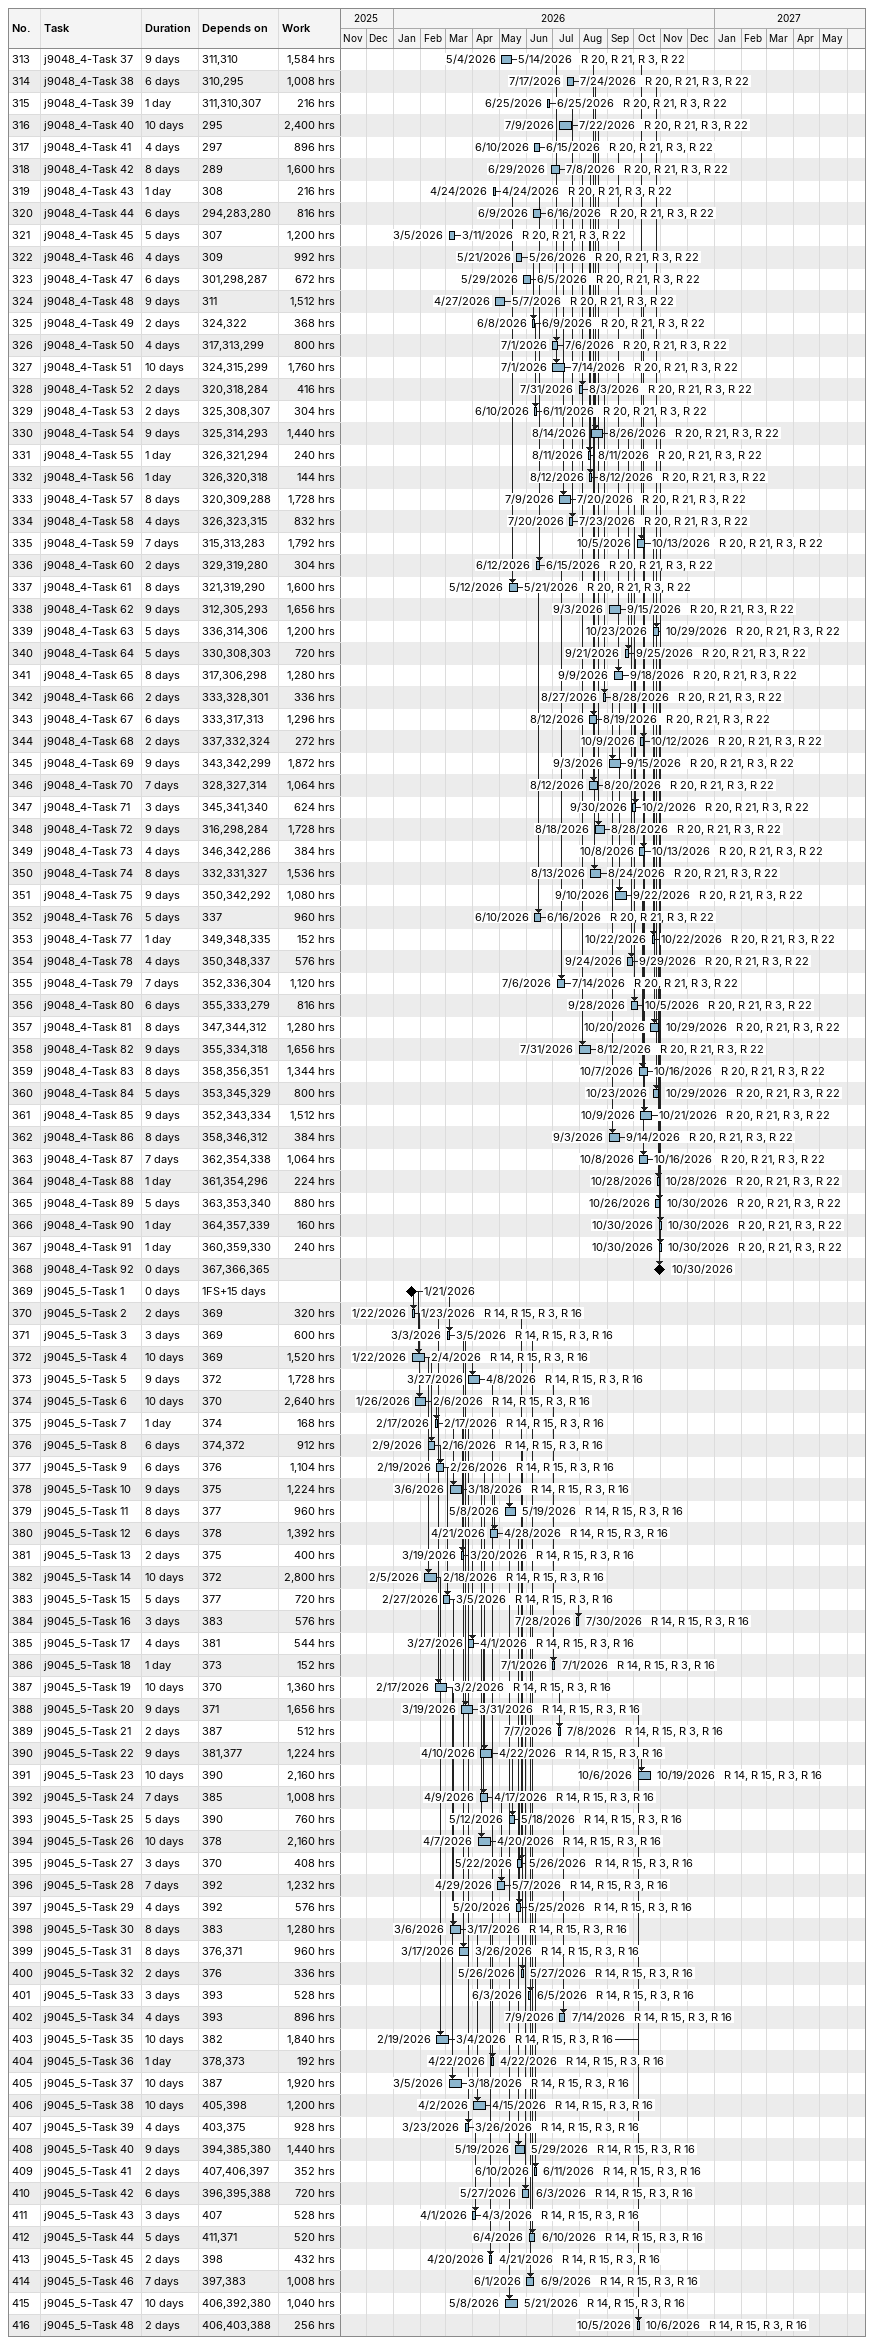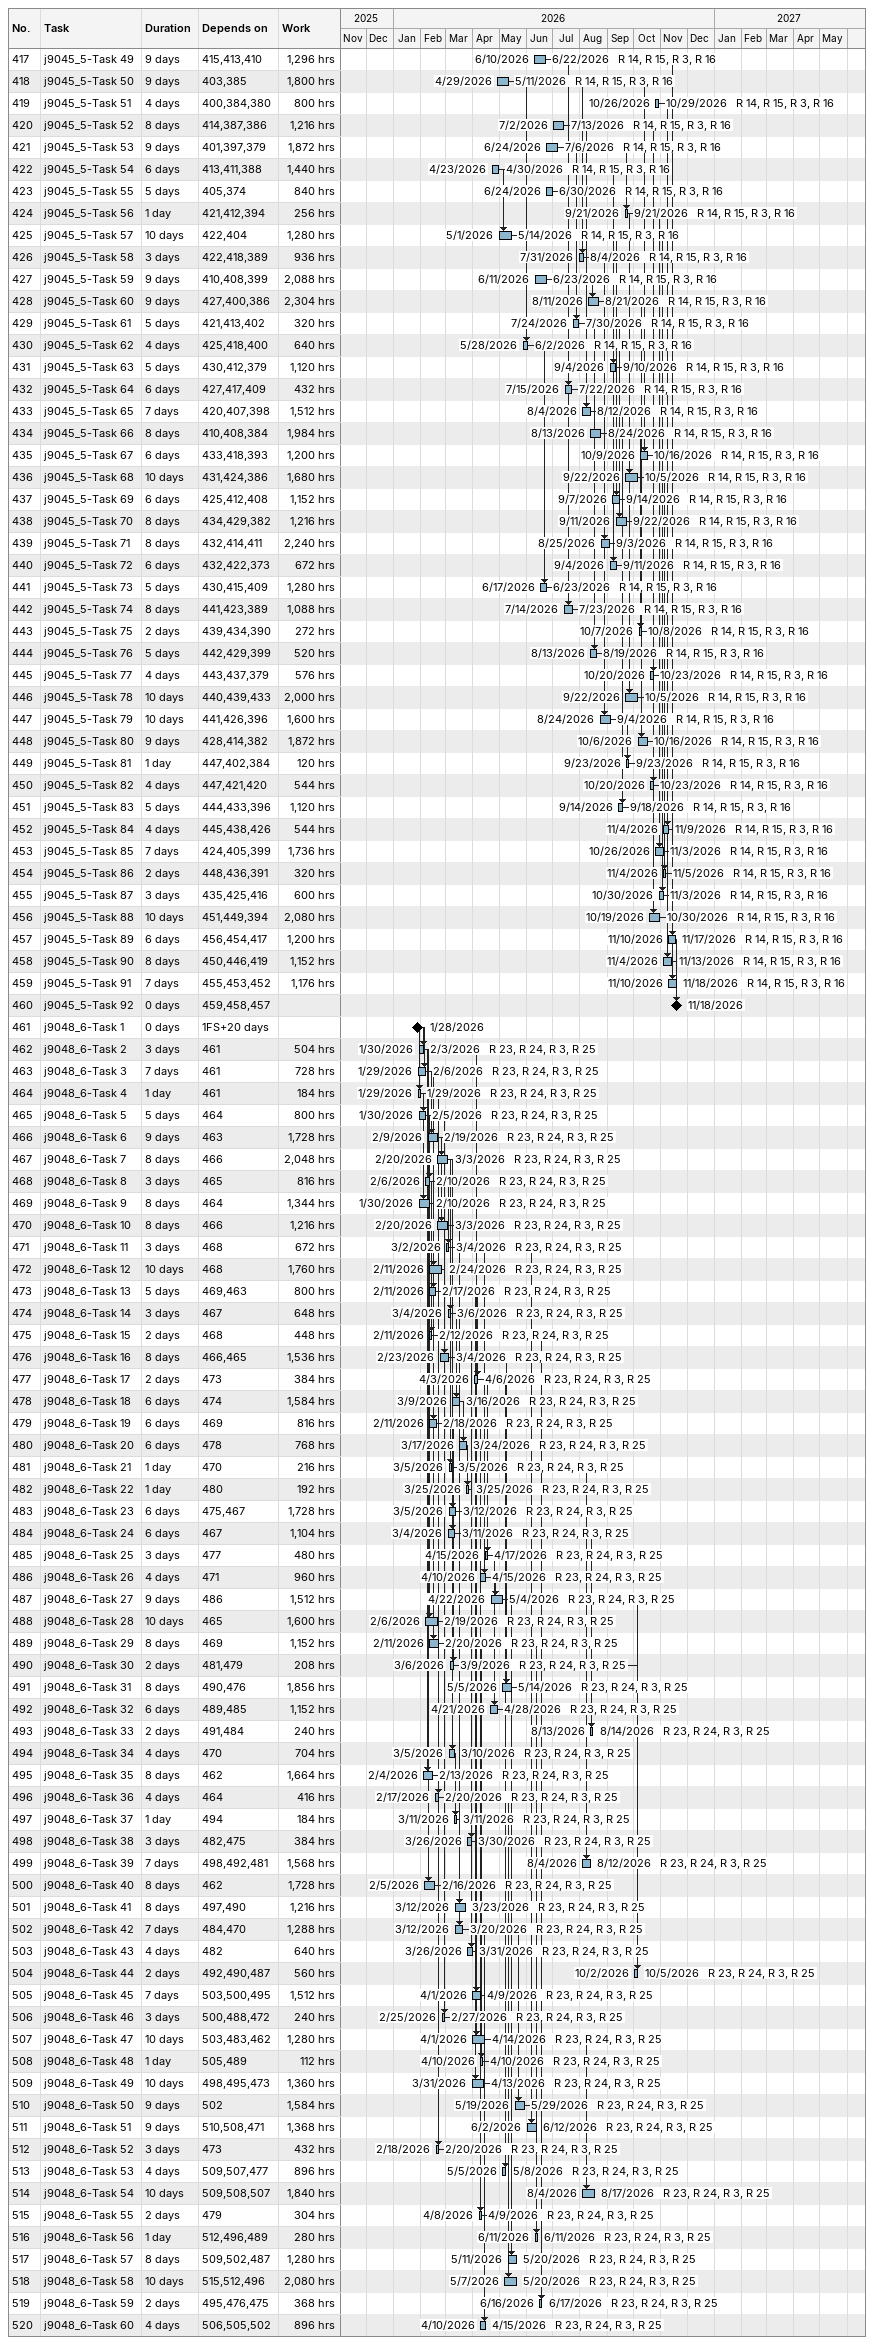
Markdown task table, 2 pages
| ID | Task | Duration | Start | Finish | Predecessors | Resources | Work (h) |
|---|---|---|---|---|---|---|---|
| 313 | j9048_4-Task 37 | 9d | 2026-05-04 | 2026-05-14 | 311, 310 | R 20, R 21, R 3, R 22 | 1584 |
| 314 | j9048_4-Task 38 | 6d | 2026-07-17 | 2026-07-24 | 310, 295 | R 20, R 21, R 3, R 22 | 1008 |
| 315 | j9048_4-Task 39 | 1d | 2026-06-25 | 2026-06-25 | 311, 310, 307 | R 20, R 21, R 3, R 22 | 216 |
| 316 | j9048_4-Task 40 | 10d | 2026-07-09 | 2026-07-22 | 295 | R 20, R 21, R 3, R 22 | 2400 |
| 317 | j9048_4-Task 41 | 4d | 2026-06-10 | 2026-06-15 | 297 | R 20, R 21, R 3, R 22 | 896 |
| 318 | j9048_4-Task 42 | 8d | 2026-06-29 | 2026-07-08 | 289 | R 20, R 21, R 3, R 22 | 1600 |
| 319 | j9048_4-Task 43 | 1d | 2026-04-24 | 2026-04-24 | 308 | R 20, R 21, R 3, R 22 | 216 |
| 320 | j9048_4-Task 44 | 6d | 2026-06-09 | 2026-06-16 | 294, 283, 280 | R 20, R 21, R 3, R 22 | 816 |
| 321 | j9048_4-Task 45 | 5d | 2026-03-05 | 2026-03-11 | 307 | R 20, R 21, R 3, R 22 | 1200 |
| 322 | j9048_4-Task 46 | 4d | 2026-05-21 | 2026-05-26 | 309 | R 20, R 21, R 3, R 22 | 992 |
| 323 | j9048_4-Task 47 | 6d | 2026-05-29 | 2026-06-05 | 301, 298, 287 | R 20, R 21, R 3, R 22 | 672 |
| 324 | j9048_4-Task 48 | 9d | 2026-04-27 | 2026-05-07 | 311 | R 20, R 21, R 3, R 22 | 1512 |
| 325 | j9048_4-Task 49 | 2d | 2026-06-08 | 2026-06-09 | 324, 322 | R 20, R 21, R 3, R 22 | 368 |
| 326 | j9048_4-Task 50 | 4d | 2026-07-01 | 2026-07-06 | 317, 313, 299 | R 20, R 21, R 3, R 22 | 800 |
| 327 | j9048_4-Task 51 | 10d | 2026-07-01 | 2026-07-14 | 324, 315, 299 | R 20, R 21, R 3, R 22 | 1760 |
| 328 | j9048_4-Task 52 | 2d | 2026-07-31 | 2026-08-03 | 320, 318, 284 | R 20, R 21, R 3, R 22 | 416 |
| 329 | j9048_4-Task 53 | 2d | 2026-06-10 | 2026-06-11 | 325, 308, 307 | R 20, R 21, R 3, R 22 | 304 |
| 330 | j9048_4-Task 54 | 9d | 2026-08-14 | 2026-08-26 | 325, 314, 293 | R 20, R 21, R 3, R 22 | 1440 |
| 331 | j9048_4-Task 55 | 1d | 2026-08-11 | 2026-08-11 | 326, 321, 294 | R 20, R 21, R 3, R 22 | 240 |
| 332 | j9048_4-Task 56 | 1d | 2026-08-12 | 2026-08-12 | 326, 320, 318 | R 20, R 21, R 3, R 22 | 144 |
| 333 | j9048_4-Task 57 | 8d | 2026-07-09 | 2026-07-20 | 320, 309, 288 | R 20, R 21, R 3, R 22 | 1728 |
| 334 | j9048_4-Task 58 | 4d | 2026-07-20 | 2026-07-23 | 326, 323, 315 | R 20, R 21, R 3, R 22 | 832 |
| 335 | j9048_4-Task 59 | 7d | 2026-10-05 | 2026-10-13 | 315, 313, 283 | R 20, R 21, R 3, R 22 | 1792 |
| 336 | j9048_4-Task 60 | 2d | 2026-06-12 | 2026-06-15 | 329, 319, 280 | R 20, R 21, R 3, R 22 | 304 |
| 337 | j9048_4-Task 61 | 8d | 2026-05-12 | 2026-05-21 | 321, 319, 290 | R 20, R 21, R 3, R 22 | 1600 |
| 338 | j9048_4-Task 62 | 9d | 2026-09-03 | 2026-09-15 | 312, 305, 293 | R 20, R 21, R 3, R 22 | 1656 |
| 339 | j9048_4-Task 63 | 5d | 2026-10-23 | 2026-10-29 | 336, 314, 306 | R 20, R 21, R 3, R 22 | 1200 |
| 340 | j9048_4-Task 64 | 5d | 2026-09-21 | 2026-09-25 | 330, 308, 303 | R 20, R 21, R 3, R 22 | 720 |
| 341 | j9048_4-Task 65 | 8d | 2026-09-09 | 2026-09-18 | 317, 306, 298 | R 20, R 21, R 3, R 22 | 1280 |
| 342 | j9048_4-Task 66 | 2d | 2026-08-27 | 2026-08-28 | 333, 328, 301 | R 20, R 21, R 3, R 22 | 336 |
| 343 | j9048_4-Task 67 | 6d | 2026-08-12 | 2026-08-19 | 333, 317, 313 | R 20, R 21, R 3, R 22 | 1296 |
| 344 | j9048_4-Task 68 | 2d | 2026-10-09 | 2026-10-12 | 337, 332, 324 | R 20, R 21, R 3, R 22 | 272 |
| 345 | j9048_4-Task 69 | 9d | 2026-09-03 | 2026-09-15 | 343, 342, 299 | R 20, R 21, R 3, R 22 | 1872 |
| 346 | j9048_4-Task 70 | 7d | 2026-08-12 | 2026-08-20 | 328, 327, 314 | R 20, R 21, R 3, R 22 | 1064 |
| 347 | j9048_4-Task 71 | 3d | 2026-09-30 | 2026-10-02 | 345, 341, 340 | R 20, R 21, R 3, R 22 | 624 |
| 348 | j9048_4-Task 72 | 9d | 2026-08-18 | 2026-08-28 | 316, 298, 284 | R 20, R 21, R 3, R 22 | 1728 |
| 349 | j9048_4-Task 73 | 4d | 2026-10-08 | 2026-10-13 | 346, 342, 286 | R 20, R 21, R 3, R 22 | 384 |
| 350 | j9048_4-Task 74 | 8d | 2026-08-13 | 2026-08-24 | 332, 331, 327 | R 20, R 21, R 3, R 22 | 1536 |
| 351 | j9048_4-Task 75 | 9d | 2026-09-10 | 2026-09-22 | 350, 342, 292 | R 20, R 21, R 3, R 22 | 1080 |
| 352 | j9048_4-Task 76 | 5d | 2026-06-10 | 2026-06-16 | 337 | R 20, R 21, R 3, R 22 | 960 |
| 353 | j9048_4-Task 77 | 1d | 2026-10-22 | 2026-10-22 | 349, 348, 335 | R 20, R 21, R 3, R 22 | 152 |
| 354 | j9048_4-Task 78 | 4d | 2026-09-24 | 2026-09-29 | 350, 348, 337 | R 20, R 21, R 3, R 22 | 576 |
| 355 | j9048_4-Task 79 | 7d | 2026-07-06 | 2026-07-14 | 352, 336, 304 | R 20, R 21, R 3, R 22 | 1120 |
| 356 | j9048_4-Task 80 | 6d | 2026-09-28 | 2026-10-05 | 355, 333, 279 | R 20, R 21, R 3, R 22 | 816 |
| 357 | j9048_4-Task 81 | 8d | 2026-10-20 | 2026-10-29 | 347, 344, 312 | R 20, R 21, R 3, R 22 | 1280 |
| 358 | j9048_4-Task 82 | 9d | 2026-07-31 | 2026-08-12 | 355, 334, 318 | R 20, R 21, R 3, R 22 | 1656 |
| 359 | j9048_4-Task 83 | 8d | 2026-10-07 | 2026-10-16 | 358, 356, 351 | R 20, R 21, R 3, R 22 | 1344 |
| 360 | j9048_4-Task 84 | 5d | 2026-10-23 | 2026-10-29 | 353, 345, 329 | R 20, R 21, R 3, R 22 | 800 |
| 361 | j9048_4-Task 85 | 9d | 2026-10-09 | 2026-10-21 | 352, 343, 334 | R 20, R 21, R 3, R 22 | 1512 |
| 362 | j9048_4-Task 86 | 8d | 2026-09-03 | 2026-09-14 | 358, 346, 312 | R 20, R 21, R 3, R 22 | 384 |
| 363 | j9048_4-Task 87 | 7d | 2026-10-08 | 2026-10-16 | 362, 354, 338 | R 20, R 21, R 3, R 22 | 1064 |
| 364 | j9048_4-Task 88 | 1d | 2026-10-28 | 2026-10-28 | 361, 354, 296 | R 20, R 21, R 3, R 22 | 224 |
| 365 | j9048_4-Task 89 | 5d | 2026-10-26 | 2026-10-30 | 363, 353, 340 | R 20, R 21, R 3, R 22 | 880 |
| 366 | j9048_4-Task 90 | 1d | 2026-10-30 | 2026-10-30 | 364, 357, 339 | R 20, R 21, R 3, R 22 | 160 |
| 367 | j9048_4-Task 91 | 1d | 2026-10-30 | 2026-10-30 | 360, 359, 330 | R 20, R 21, R 3, R 22 | 240 |
| 368 | j9048_4-Task 92 | 0d | 2026-10-30 | 2026-10-30 | 367, 366, 365 |  |  |
| 369 | j9045_5-Task 1 | 0d | 2026-01-21 | 2026-01-21 | 1FS+15d |  |  |
| 370 | j9045_5-Task 2 | 2d | 2026-01-22 | 2026-01-23 | 369 | R 14, R 15, R 3, R 16 | 320 |
| 371 | j9045_5-Task 3 | 3d | 2026-03-03 | 2026-03-05 | 369 | R 14, R 15, R 3, R 16 | 600 |
| 372 | j9045_5-Task 4 | 10d | 2026-01-22 | 2026-02-04 | 369 | R 14, R 15, R 3, R 16 | 1520 |
| 373 | j9045_5-Task 5 | 9d | 2026-03-27 | 2026-04-08 | 372 | R 14, R 15, R 3, R 16 | 1728 |
| 374 | j9045_5-Task 6 | 10d | 2026-01-26 | 2026-02-06 | 370 | R 14, R 15, R 3, R 16 | 2640 |
| 375 | j9045_5-Task 7 | 1d | 2026-02-17 | 2026-02-17 | 374 | R 14, R 15, R 3, R 16 | 168 |
| 376 | j9045_5-Task 8 | 6d | 2026-02-09 | 2026-02-16 | 374, 372 | R 14, R 15, R 3, R 16 | 912 |
| 377 | j9045_5-Task 9 | 6d | 2026-02-19 | 2026-02-26 | 376 | R 14, R 15, R 3, R 16 | 1104 |
| 378 | j9045_5-Task 10 | 9d | 2026-03-06 | 2026-03-18 | 375 | R 14, R 15, R 3, R 16 | 1224 |
| 379 | j9045_5-Task 11 | 8d | 2026-05-08 | 2026-05-19 | 377 | R 14, R 15, R 3, R 16 | 960 |
| 380 | j9045_5-Task 12 | 6d | 2026-04-21 | 2026-04-28 | 378 | R 14, R 15, R 3, R 16 | 1392 |
| 381 | j9045_5-Task 13 | 2d | 2026-03-19 | 2026-03-20 | 375 | R 14, R 15, R 3, R 16 | 400 |
| 382 | j9045_5-Task 14 | 10d | 2026-02-05 | 2026-02-18 | 372 | R 14, R 15, R 3, R 16 | 2800 |
| 383 | j9045_5-Task 15 | 5d | 2026-02-27 | 2026-03-05 | 377 | R 14, R 15, R 3, R 16 | 720 |
| 384 | j9045_5-Task 16 | 3d | 2026-07-28 | 2026-07-30 | 383 | R 14, R 15, R 3, R 16 | 576 |
| 385 | j9045_5-Task 17 | 4d | 2026-03-27 | 2026-04-01 | 381 | R 14, R 15, R 3, R 16 | 544 |
| 386 | j9045_5-Task 18 | 1d | 2026-07-01 | 2026-07-01 | 373 | R 14, R 15, R 3, R 16 | 152 |
| 387 | j9045_5-Task 19 | 10d | 2026-02-17 | 2026-03-02 | 370 | R 14, R 15, R 3, R 16 | 1360 |
| 388 | j9045_5-Task 20 | 9d | 2026-03-19 | 2026-03-31 | 371 | R 14, R 15, R 3, R 16 | 1656 |
| 389 | j9045_5-Task 21 | 2d | 2026-07-07 | 2026-07-08 | 387 | R 14, R 15, R 3, R 16 | 512 |
| 390 | j9045_5-Task 22 | 9d | 2026-04-10 | 2026-04-22 | 381, 377 | R 14, R 15, R 3, R 16 | 1224 |
| 391 | j9045_5-Task 23 | 10d | 2026-10-06 | 2026-10-19 | 390 | R 14, R 15, R 3, R 16 | 2160 |
| 392 | j9045_5-Task 24 | 7d | 2026-04-09 | 2026-04-17 | 385 | R 14, R 15, R 3, R 16 | 1008 |
| 393 | j9045_5-Task 25 | 5d | 2026-05-12 | 2026-05-18 | 390 | R 14, R 15, R 3, R 16 | 760 |
| 394 | j9045_5-Task 26 | 10d | 2026-04-07 | 2026-04-20 | 378 | R 14, R 15, R 3, R 16 | 2160 |
| 395 | j9045_5-Task 27 | 3d | 2026-05-22 | 2026-05-26 | 370 | R 14, R 15, R 3, R 16 | 408 |
| 396 | j9045_5-Task 28 | 7d | 2026-04-29 | 2026-05-07 | 392 | R 14, R 15, R 3, R 16 | 1232 |
| 397 | j9045_5-Task 29 | 4d | 2026-05-20 | 2026-05-25 | 392 | R 14, R 15, R 3, R 16 | 576 |
| 398 | j9045_5-Task 30 | 8d | 2026-03-06 | 2026-03-17 | 383 | R 14, R 15, R 3, R 16 | 1280 |
| 399 | j9045_5-Task 31 | 8d | 2026-03-17 | 2026-03-26 | 376, 371 | R 14, R 15, R 3, R 16 | 960 |
| 400 | j9045_5-Task 32 | 2d | 2026-05-26 | 2026-05-27 | 376 | R 14, R 15, R 3, R 16 | 336 |
| 401 | j9045_5-Task 33 | 3d | 2026-06-03 | 2026-06-05 | 393 | R 14, R 15, R 3, R 16 | 528 |
| 402 | j9045_5-Task 34 | 4d | 2026-07-09 | 2026-07-14 | 393 | R 14, R 15, R 3, R 16 | 896 |
| 403 | j9045_5-Task 35 | 10d | 2026-02-19 | 2026-03-04 | 382 | R 14, R 15, R 3, R 16 | 1840 |
| 404 | j9045_5-Task 36 | 1d | 2026-04-22 | 2026-04-22 | 378, 373 | R 14, R 15, R 3, R 16 | 192 |
| 405 | j9045_5-Task 37 | 10d | 2026-03-05 | 2026-03-18 | 387 | R 14, R 15, R 3, R 16 | 1920 |
| 406 | j9045_5-Task 38 | 10d | 2026-04-02 | 2026-04-15 | 405, 398 | R 14, R 15, R 3, R 16 | 1200 |
| 407 | j9045_5-Task 39 | 4d | 2026-03-23 | 2026-03-26 | 403, 375 | R 14, R 15, R 3, R 16 | 928 |
| 408 | j9045_5-Task 40 | 9d | 2026-05-19 | 2026-05-29 | 394, 385, 380 | R 14, R 15, R 3, R 16 | 1440 |
| 409 | j9045_5-Task 41 | 2d | 2026-06-10 | 2026-06-11 | 407, 406, 397 | R 14, R 15, R 3, R 16 | 352 |
| 410 | j9045_5-Task 42 | 6d | 2026-05-27 | 2026-06-03 | 396, 395, 388 | R 14, R 15, R 3, R 16 | 720 |
| 411 | j9045_5-Task 43 | 3d | 2026-04-01 | 2026-04-03 | 407 | R 14, R 15, R 3, R 16 | 528 |
| 412 | j9045_5-Task 44 | 5d | 2026-06-04 | 2026-06-10 | 411, 371 | R 14, R 15, R 3, R 16 | 520 |
| 413 | j9045_5-Task 45 | 2d | 2026-04-20 | 2026-04-21 | 398 | R 14, R 15, R 3, R 16 | 432 |
| 414 | j9045_5-Task 46 | 7d | 2026-06-01 | 2026-06-09 | 397, 383 | R 14, R 15, R 3, R 16 | 1008 |
| 415 | j9045_5-Task 47 | 10d | 2026-05-08 | 2026-05-21 | 406, 392, 380 | R 14, R 15, R 3, R 16 | 1040 |
| 416 | j9045_5-Task 48 | 2d | 2026-10-05 | 2026-10-06 | 406, 403, 388 | R 14, R 15, R 3, R 16 | 256 |
| 417 | j9045_5-Task 49 | 9d | 2026-06-10 | 2026-06-22 | 415, 413, 410 | R 14, R 15, R 3, R 16 | 1296 |
| 418 | j9045_5-Task 50 | 9d | 2026-04-29 | 2026-05-11 | 403, 385 | R 14, R 15, R 3, R 16 | 1800 |
| 419 | j9045_5-Task 51 | 4d | 2026-10-26 | 2026-10-29 | 400, 384, 380 | R 14, R 15, R 3, R 16 | 800 |
| 420 | j9045_5-Task 52 | 8d | 2026-07-02 | 2026-07-13 | 414, 387, 386 | R 14, R 15, R 3, R 16 | 1216 |
| 421 | j9045_5-Task 53 | 9d | 2026-06-24 | 2026-07-06 | 401, 397, 379 | R 14, R 15, R 3, R 16 | 1872 |
| 422 | j9045_5-Task 54 | 6d | 2026-04-23 | 2026-04-30 | 413, 411, 388 | R 14, R 15, R 3, R 16 | 1440 |
| 423 | j9045_5-Task 55 | 5d | 2026-06-24 | 2026-06-30 | 405, 374 | R 14, R 15, R 3, R 16 | 840 |
| 424 | j9045_5-Task 56 | 1d | 2026-09-21 | 2026-09-21 | 421, 412, 394 | R 14, R 15, R 3, R 16 | 256 |
| 425 | j9045_5-Task 57 | 10d | 2026-05-01 | 2026-05-14 | 422, 404 | R 14, R 15, R 3, R 16 | 1280 |
| 426 | j9045_5-Task 58 | 3d | 2026-07-31 | 2026-08-04 | 422, 418, 389 | R 14, R 15, R 3, R 16 | 936 |
| 427 | j9045_5-Task 59 | 9d | 2026-06-11 | 2026-06-23 | 410, 408, 399 | R 14, R 15, R 3, R 16 | 2088 |
| 428 | j9045_5-Task 60 | 9d | 2026-08-11 | 2026-08-21 | 427, 400, 386 | R 14, R 15, R 3, R 16 | 2304 |
| 429 | j9045_5-Task 61 | 5d | 2026-07-24 | 2026-07-30 | 421, 413, 402 | R 14, R 15, R 3, R 16 | 320 |
| 430 | j9045_5-Task 62 | 4d | 2026-05-28 | 2026-06-02 | 425, 418, 400 | R 14, R 15, R 3, R 16 | 640 |
| 431 | j9045_5-Task 63 | 5d | 2026-09-04 | 2026-09-10 | 430, 412, 379 | R 14, R 15, R 3, R 16 | 1120 |
| 432 | j9045_5-Task 64 | 6d | 2026-07-15 | 2026-07-22 | 427, 417, 409 | R 14, R 15, R 3, R 16 | 432 |
| 433 | j9045_5-Task 65 | 7d | 2026-08-04 | 2026-08-12 | 420, 407, 398 | R 14, R 15, R 3, R 16 | 1512 |
| 434 | j9045_5-Task 66 | 8d | 2026-08-13 | 2026-08-24 | 410, 408, 384 | R 14, R 15, R 3, R 16 | 1984 |
| 435 | j9045_5-Task 67 | 6d | 2026-10-09 | 2026-10-16 | 433, 418, 393 | R 14, R 15, R 3, R 16 | 1200 |
| 436 | j9045_5-Task 68 | 10d | 2026-09-22 | 2026-10-05 | 431, 424, 386 | R 14, R 15, R 3, R 16 | 1680 |
| 437 | j9045_5-Task 69 | 6d | 2026-09-07 | 2026-09-14 | 425, 412, 408 | R 14, R 15, R 3, R 16 | 1152 |
| 438 | j9045_5-Task 70 | 8d | 2026-09-11 | 2026-09-22 | 434, 429, 382 | R 14, R 15, R 3, R 16 | 1216 |
| 439 | j9045_5-Task 71 | 8d | 2026-08-25 | 2026-09-03 | 432, 414, 411 | R 14, R 15, R 3, R 16 | 2240 |
| 440 | j9045_5-Task 72 | 6d | 2026-09-04 | 2026-09-11 | 432, 422, 373 | R 14, R 15, R 3, R 16 | 672 |
| 441 | j9045_5-Task 73 | 5d | 2026-06-17 | 2026-06-23 | 430, 415, 409 | R 14, R 15, R 3, R 16 | 1280 |
| 442 | j9045_5-Task 74 | 8d | 2026-07-14 | 2026-07-23 | 441, 423, 389 | R 14, R 15, R 3, R 16 | 1088 |
| 443 | j9045_5-Task 75 | 2d | 2026-10-07 | 2026-10-08 | 439, 434, 390 | R 14, R 15, R 3, R 16 | 272 |
| 444 | j9045_5-Task 76 | 5d | 2026-08-13 | 2026-08-19 | 442, 429, 399 | R 14, R 15, R 3, R 16 | 520 |
| 445 | j9045_5-Task 77 | 4d | 2026-10-20 | 2026-10-23 | 443, 437, 379 | R 14, R 15, R 3, R 16 | 576 |
| 446 | j9045_5-Task 78 | 10d | 2026-09-22 | 2026-10-05 | 440, 439, 433 | R 14, R 15, R 3, R 16 | 2000 |
| 447 | j9045_5-Task 79 | 10d | 2026-08-24 | 2026-09-04 | 441, 426, 396 | R 14, R 15, R 3, R 16 | 1600 |
| 448 | j9045_5-Task 80 | 9d | 2026-10-06 | 2026-10-16 | 428, 414, 382 | R 14, R 15, R 3, R 16 | 1872 |
| 449 | j9045_5-Task 81 | 1d | 2026-09-23 | 2026-09-23 | 447, 402, 384 | R 14, R 15, R 3, R 16 | 120 |
| 450 | j9045_5-Task 82 | 4d | 2026-10-20 | 2026-10-23 | 447, 421, 420 | R 14, R 15, R 3, R 16 | 544 |
| 451 | j9045_5-Task 83 | 5d | 2026-09-14 | 2026-09-18 | 444, 433, 396 | R 14, R 15, R 3, R 16 | 1120 |
| 452 | j9045_5-Task 84 | 4d | 2026-11-04 | 2026-11-09 | 445, 438, 426 | R 14, R 15, R 3, R 16 | 544 |
| 453 | j9045_5-Task 85 | 7d | 2026-10-26 | 2026-11-03 | 424, 405, 399 | R 14, R 15, R 3, R 16 | 1736 |
| 454 | j9045_5-Task 86 | 2d | 2026-11-04 | 2026-11-05 | 448, 436, 391 | R 14, R 15, R 3, R 16 | 320 |
| 455 | j9045_5-Task 87 | 3d | 2026-10-30 | 2026-11-03 | 435, 425, 416 | R 14, R 15, R 3, R 16 | 600 |
| 456 | j9045_5-Task 88 | 10d | 2026-10-19 | 2026-10-30 | 451, 449, 394 | R 14, R 15, R 3, R 16 | 2080 |
| 457 | j9045_5-Task 89 | 6d | 2026-11-10 | 2026-11-17 | 456, 454, 417 | R 14, R 15, R 3, R 16 | 1200 |
| 458 | j9045_5-Task 90 | 8d | 2026-11-04 | 2026-11-13 | 450, 446, 419 | R 14, R 15, R 3, R 16 | 1152 |
| 459 | j9045_5-Task 91 | 7d | 2026-11-10 | 2026-11-18 | 455, 453, 452 | R 14, R 15, R 3, R 16 | 1176 |
| 460 | j9045_5-Task 92 | 0d | 2026-11-18 | 2026-11-18 | 459, 458, 457 |  |  |
| 461 | j9048_6-Task 1 | 0d | 2026-01-28 | 2026-01-28 | 1FS+20d |  |  |
| 462 | j9048_6-Task 2 | 3d | 2026-01-30 | 2026-02-03 | 461 | R 23, R 24, R 3, R 25 | 504 |
| 463 | j9048_6-Task 3 | 7d | 2026-01-29 | 2026-02-06 | 461 | R 23, R 24, R 3, R 25 | 728 |
| 464 | j9048_6-Task 4 | 1d | 2026-01-29 | 2026-01-29 | 461 | R 23, R 24, R 3, R 25 | 184 |
| 465 | j9048_6-Task 5 | 5d | 2026-01-30 | 2026-02-05 | 464 | R 23, R 24, R 3, R 25 | 800 |
| 466 | j9048_6-Task 6 | 9d | 2026-02-09 | 2026-02-19 | 463 | R 23, R 24, R 3, R 25 | 1728 |
| 467 | j9048_6-Task 7 | 8d | 2026-02-20 | 2026-03-03 | 466 | R 23, R 24, R 3, R 25 | 2048 |
| 468 | j9048_6-Task 8 | 3d | 2026-02-06 | 2026-02-10 | 465 | R 23, R 24, R 3, R 25 | 816 |
| 469 | j9048_6-Task 9 | 8d | 2026-01-30 | 2026-02-10 | 464 | R 23, R 24, R 3, R 25 | 1344 |
| 470 | j9048_6-Task 10 | 8d | 2026-02-20 | 2026-03-03 | 466 | R 23, R 24, R 3, R 25 | 1216 |
| 471 | j9048_6-Task 11 | 3d | 2026-03-02 | 2026-03-04 | 468 | R 23, R 24, R 3, R 25 | 672 |
| 472 | j9048_6-Task 12 | 10d | 2026-02-11 | 2026-02-24 | 468 | R 23, R 24, R 3, R 25 | 1760 |
| 473 | j9048_6-Task 13 | 5d | 2026-02-11 | 2026-02-17 | 469, 463 | R 23, R 24, R 3, R 25 | 800 |
| 474 | j9048_6-Task 14 | 3d | 2026-03-04 | 2026-03-06 | 467 | R 23, R 24, R 3, R 25 | 648 |
| 475 | j9048_6-Task 15 | 2d | 2026-02-11 | 2026-02-12 | 468 | R 23, R 24, R 3, R 25 | 448 |
| 476 | j9048_6-Task 16 | 8d | 2026-02-23 | 2026-03-04 | 466, 465 | R 23, R 24, R 3, R 25 | 1536 |
| 477 | j9048_6-Task 17 | 2d | 2026-04-03 | 2026-04-06 | 473 | R 23, R 24, R 3, R 25 | 384 |
| 478 | j9048_6-Task 18 | 6d | 2026-03-09 | 2026-03-16 | 474 | R 23, R 24, R 3, R 25 | 1584 |
| 479 | j9048_6-Task 19 | 6d | 2026-02-11 | 2026-02-18 | 469 | R 23, R 24, R 3, R 25 | 816 |
| 480 | j9048_6-Task 20 | 6d | 2026-03-17 | 2026-03-24 | 478 | R 23, R 24, R 3, R 25 | 768 |
| 481 | j9048_6-Task 21 | 1d | 2026-03-05 | 2026-03-05 | 470 | R 23, R 24, R 3, R 25 | 216 |
| 482 | j9048_6-Task 22 | 1d | 2026-03-25 | 2026-03-25 | 480 | R 23, R 24, R 3, R 25 | 192 |
| 483 | j9048_6-Task 23 | 6d | 2026-03-05 | 2026-03-12 | 475, 467 | R 23, R 24, R 3, R 25 | 1728 |
| 484 | j9048_6-Task 24 | 6d | 2026-03-04 | 2026-03-11 | 467 | R 23, R 24, R 3, R 25 | 1104 |
| 485 | j9048_6-Task 25 | 3d | 2026-04-15 | 2026-04-17 | 477 | R 23, R 24, R 3, R 25 | 480 |
| 486 | j9048_6-Task 26 | 4d | 2026-04-10 | 2026-04-15 | 471 | R 23, R 24, R 3, R 25 | 960 |
| 487 | j9048_6-Task 27 | 9d | 2026-04-22 | 2026-05-04 | 486 | R 23, R 24, R 3, R 25 | 1512 |
| 488 | j9048_6-Task 28 | 10d | 2026-02-06 | 2026-02-19 | 465 | R 23, R 24, R 3, R 25 | 1600 |
| 489 | j9048_6-Task 29 | 8d | 2026-02-11 | 2026-02-20 | 469 | R 23, R 24, R 3, R 25 | 1152 |
| 490 | j9048_6-Task 30 | 2d | 2026-03-06 | 2026-03-09 | 481, 479 | R 23, R 24, R 3, R 25 | 208 |
| 491 | j9048_6-Task 31 | 8d | 2026-05-05 | 2026-05-14 | 490, 476 | R 23, R 24, R 3, R 25 | 1856 |
| 492 | j9048_6-Task 32 | 6d | 2026-04-21 | 2026-04-28 | 489, 485 | R 23, R 24, R 3, R 25 | 1152 |
| 493 | j9048_6-Task 33 | 2d | 2026-08-13 | 2026-08-14 | 491, 484 | R 23, R 24, R 3, R 25 | 240 |
| 494 | j9048_6-Task 34 | 4d | 2026-03-05 | 2026-03-10 | 470 | R 23, R 24, R 3, R 25 | 704 |
| 495 | j9048_6-Task 35 | 8d | 2026-02-04 | 2026-02-13 | 462 | R 23, R 24, R 3, R 25 | 1664 |
| 496 | j9048_6-Task 36 | 4d | 2026-02-17 | 2026-02-20 | 464 | R 23, R 24, R 3, R 25 | 416 |
| 497 | j9048_6-Task 37 | 1d | 2026-03-11 | 2026-03-11 | 494 | R 23, R 24, R 3, R 25 | 184 |
| 498 | j9048_6-Task 38 | 3d | 2026-03-26 | 2026-03-30 | 482, 475 | R 23, R 24, R 3, R 25 | 384 |
| 499 | j9048_6-Task 39 | 7d | 2026-08-04 | 2026-08-12 | 498, 492, 481 | R 23, R 24, R 3, R 25 | 1568 |
| 500 | j9048_6-Task 40 | 8d | 2026-02-05 | 2026-02-16 | 462 | R 23, R 24, R 3, R 25 | 1728 |
| 501 | j9048_6-Task 41 | 8d | 2026-03-12 | 2026-03-23 | 497, 490 | R 23, R 24, R 3, R 25 | 1216 |
| 502 | j9048_6-Task 42 | 7d | 2026-03-12 | 2026-03-20 | 484, 470 | R 23, R 24, R 3, R 25 | 1288 |
| 503 | j9048_6-Task 43 | 4d | 2026-03-26 | 2026-03-31 | 482 | R 23, R 24, R 3, R 25 | 640 |
| 504 | j9048_6-Task 44 | 2d | 2026-10-02 | 2026-10-05 | 492, 490, 487 | R 23, R 24, R 3, R 25 | 560 |
| 505 | j9048_6-Task 45 | 7d | 2026-04-01 | 2026-04-09 | 503, 500, 495 | R 23, R 24, R 3, R 25 | 1512 |
| 506 | j9048_6-Task 46 | 3d | 2026-02-25 | 2026-02-27 | 500, 488, 472 | R 23, R 24, R 3, R 25 | 240 |
| 507 | j9048_6-Task 47 | 10d | 2026-04-01 | 2026-04-14 | 503, 483, 462 | R 23, R 24, R 3, R 25 | 1280 |
| 508 | j9048_6-Task 48 | 1d | 2026-04-10 | 2026-04-10 | 505, 489 | R 23, R 24, R 3, R 25 | 112 |
| 509 | j9048_6-Task 49 | 10d | 2026-03-31 | 2026-04-13 | 498, 495, 473 | R 23, R 24, R 3, R 25 | 1360 |
| 510 | j9048_6-Task 50 | 9d | 2026-05-19 | 2026-05-29 | 502 | R 23, R 24, R 3, R 25 | 1584 |
| 511 | j9048_6-Task 51 | 9d | 2026-06-02 | 2026-06-12 | 510, 508, 471 | R 23, R 24, R 3, R 25 | 1368 |
| 512 | j9048_6-Task 52 | 3d | 2026-02-18 | 2026-02-20 | 473 | R 23, R 24, R 3, R 25 | 432 |
| 513 | j9048_6-Task 53 | 4d | 2026-05-05 | 2026-05-08 | 509, 507, 477 | R 23, R 24, R 3, R 25 | 896 |
| 514 | j9048_6-Task 54 | 10d | 2026-08-04 | 2026-08-17 | 509, 508, 507 | R 23, R 24, R 3, R 25 | 1840 |
| 515 | j9048_6-Task 55 | 2d | 2026-04-08 | 2026-04-09 | 479 | R 23, R 24, R 3, R 25 | 304 |
| 516 | j9048_6-Task 56 | 1d | 2026-06-11 | 2026-06-11 | 512, 496, 489 | R 23, R 24, R 3, R 25 | 280 |
| 517 | j9048_6-Task 57 | 8d | 2026-05-11 | 2026-05-20 | 509, 502, 487 | R 23, R 24, R 3, R 25 | 1280 |
| 518 | j9048_6-Task 58 | 10d | 2026-05-07 | 2026-05-20 | 515, 512, 496 | R 23, R 24, R 3, R 25 | 2080 |
| 519 | j9048_6-Task 59 | 2d | 2026-06-16 | 2026-06-17 | 495, 476, 475 | R 23, R 24, R 3, R 25 | 368 |
| 520 | j9048_6-Task 60 | 4d | 2026-04-10 | 2026-04-15 | 506, 505, 502 | R 23, R 24, R 3, R 25 | 896 |
